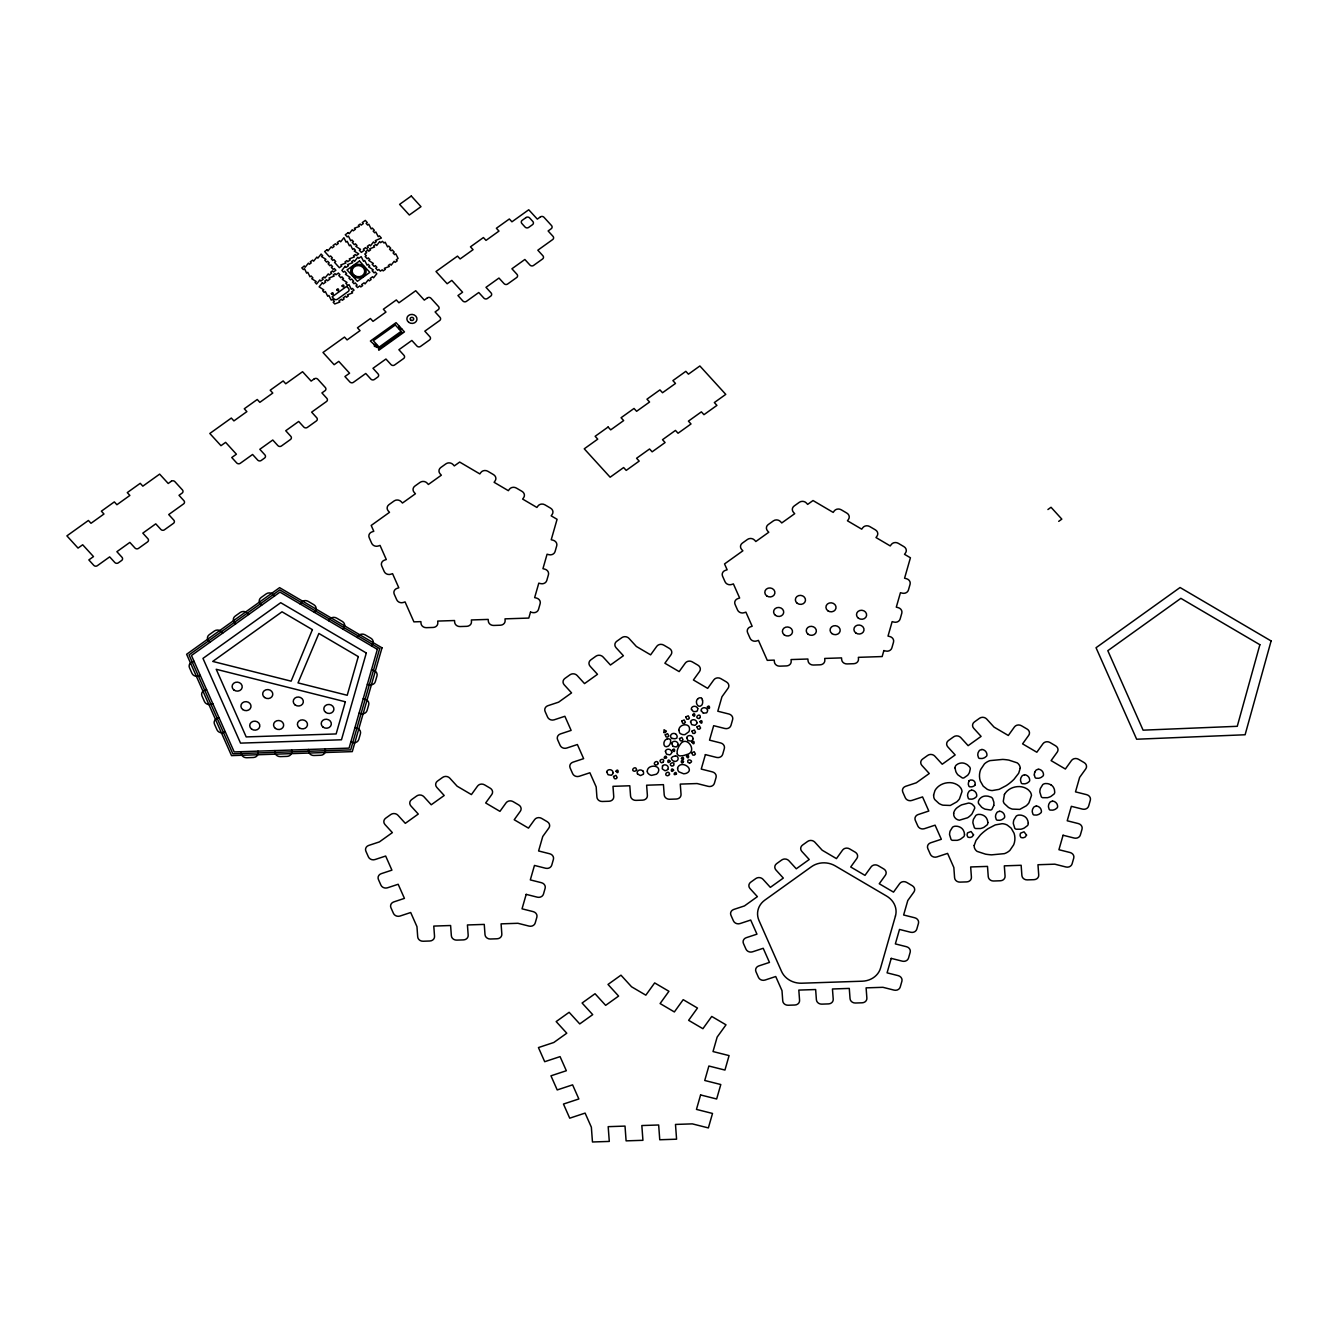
<?xml version="1.0" encoding="UTF-8"?>
<svg xmlns="http://www.w3.org/2000/svg" width="1338" height="1338" viewBox="0 0 1338 1338"><rect width="100%" height="100%" fill="white"/><g stroke="black" fill="none" stroke-linecap="round" stroke-linejoin="round"><path stroke-width="1.5" d="M953.726 813.471L953.693 813.872A6.59 5.854 7.1 0 0 959.329 820.227L967.558 817.769A21.191 18.832 7.1 0 0 969.348 816.481A22.88 20.338 7.1 0 0 972.024 813.872L974.733 808.236A4.934 4.382 7.1 0 0 974.265 806.329L972.141 804.171A7.125 6.322 7.1 0 0 968.545 803.068L961.738 804.824A34.152 30.356 7.1 0 0 959.915 805.794L957.222 807.617A10.938 9.717 7.1 0 0 953.609 813.454M613.239 772.662L612.888 773.565A6.372 5.653 7.1 0 1 611.366 775.254L608.138 774.752A6.489 5.77 7.1 0 1 607.101 772.26M671.86 752.424L671.425 753.294A6.372 5.653 7.1 0 1 669.753 754.883L666.575 754.164A6.489 5.77 7.1 0 1 665.755 751.621M678.215 744.497L677.797 745.383A6.372 5.653 7.1 0 1 676.125 746.955L673.064 746.42M697.031 722.921L696.613 723.791A6.372 5.653 7.1 0 1 694.94 725.363L691.763 724.661A6.489 5.77 7.1 0 1 690.926 722.119M687.916 740.499L691.094 741.202A6.372 5.653 7.1 0 0 692.766 739.613L693.184 738.743M1034.759 772.243L1035.796 770.437A3.245 2.877 7.1 0 1 1038.004 769.467L1038.238 769.484M666.357 731.301L664.066 729.695L663.949 732.154M1004.42 794.438L1003.283 801.295A9.048 8.045 7.1 0 0 1004.253 803.536L1008.434 807.399A15.822 14.066 7.1 0 0 1012.348 809.105L1019.773 809.39L1026.196 805.844A21.809 19.384 7.1 0 0 1028.922 802.85L1031.481 795.441A8.948 7.961 7.1 0 0 1030.227 791.929L1028.537 790.005A13.681 12.159 7.1 0 0 1017.097 786.66A16.742 14.869 7.1 0 0 1004.437 794.454M700.276 717.402C700.811 711.9 693.235 717.703 698.938 718.606A3.646 3.245 7.1 0 0 700.242 717.402M969.13 781.058L968.745 781.81A8.045 7.158 7.1 0 0 968.344 784.486L968.929 786.226A1.856 1.656 7.1 0 0 969.866 786.828L971.756 786.828A7.877 7.008 7.1 0 0 973.964 786.025L975.151 785.138M300.113 603.973L301.117 602.568A5.068 4.499 7.1 0 1 308.091 601.331L313.811 604.692A5.068 4.499 7.1 0 1 315.383 610.948L314.38 612.352M328.646 620.732L329.65 619.327A5.068 4.499 7.1 0 1 336.624 618.106L342.327 621.451A5.068 4.499 7.1 0 1 343.916 627.706L342.913 629.111M357.179 637.507L358.183 636.102A5.068 4.499 7.1 0 1 365.157 634.864L370.86 638.209A5.068 4.499 7.1 0 1 372.449 644.481L371.446 645.886M697.934 698.67C694.171 701.53 698.051 709.408 701.932 704.959A7.877 6.991 7.1 0 0 702.45 700.226M667.863 769.4L667.194 769.902A6.372 5.653 7.1 0 1 664.936 770.705L662.31 768.915A6.489 5.77 7.1 0 1 662.711 766.323M673.616 765.403C675.974 760.452 666.909 763.563 671.743 766.089A3.646 3.245 7.1 0 0 673.499 765.47L673.516 765.487M379.139 347.094L401.099 331.372M1047.922 509.527L1051.032 507.286L1061.82 519.127L1058.709 521.352M663.18 762.142C666.023 757.442 656.54 759.516 661.407 762.76A3.646 3.245 7.1 0 0 663.163 762.142M666.943 739.044C662.377 740.366 662.962 749.146 668.348 746.102A7.877 6.991 7.1 0 0 670.639 741.871L670.572 739.914A2.576 2.291 7.1 0 0 667.026 739.145M194.043 661.357L192.287 661.925A5.068 4.499 7.1 0 0 189.478 667.712L191.97 673.365A5.068 4.499 7.1 0 0 198.542 676.058L200.315 675.473M206.57 689.588L204.798 690.174A5.068 4.499 7.1 0 0 201.988 695.961L204.48 701.614A5.068 4.499 7.1 0 0 211.07 704.29L212.826 703.704M219.081 717.837L217.325 718.406A5.068 4.499 7.1 0 0 214.498 724.209L217.007 729.846A5.068 4.499 7.1 0 0 223.58 732.538L225.336 731.953M981.691 749.732L981.456 749.732A3.245 2.877 7.1 0 0 979.249 750.685L978.195 752.491A10.453 9.282 7.1 0 0 977.794 755.268L978.546 757.776A2.325 2.057 7.1 0 0 979.483 758.429L982.109 758.512A9.918 8.814 7.1 0 0 984.868 757.509L986.524 756.187A3.027 2.693 7.1 0 0 986.959 754.933L986.808 753.695A5.753 5.101 7.1 0 0 981.741 749.364M1024.44 775.037L1024.206 775.037A3.245 2.877 7.1 0 0 1021.998 775.99L1020.944 777.796A10.453 9.282 7.1 0 0 1020.543 780.572L1021.295 783.065A2.325 2.057 7.1 0 0 1022.232 783.734L1024.858 783.817A9.918 8.814 7.1 0 0 1027.617 782.814L1029.273 781.492A3.027 2.693 7.1 0 0 1029.708 780.238L1029.558 779A5.753 5.101 7.1 0 0 1024.49 774.669M1052.354 801.362L1052.12 801.362A3.245 2.877 7.1 0 0 1049.912 802.315L1048.858 804.121A10.453 9.282 7.1 0 0 1048.457 806.898L1049.209 809.39A2.325 2.057 7.1 0 0 1050.146 810.059L1052.772 810.142A9.918 8.814 7.1 0 0 1055.531 809.139L1057.187 807.817A3.027 2.693 7.1 0 0 1057.622 806.563L1057.472 805.325A5.753 5.101 7.1 0 0 1052.404 800.994M1036.164 806.296L1035.93 806.296A3.245 2.877 7.1 0 0 1033.705 807.249L1032.668 809.055A10.453 9.282 7.1 0 0 1032.25 811.832L1033.02 814.34A2.325 2.057 7.1 0 0 1033.956 814.993L1036.582 815.076A9.918 8.814 7.1 0 0 1039.342 814.073L1040.997 812.751A3.027 2.693 7.1 0 0 1041.432 811.497L1041.282 810.259A5.753 5.101 7.1 0 0 1036.197 805.928M999.419 811.497L999.185 811.497A3.245 2.877 7.1 0 0 996.977 812.45L995.94 814.257A10.453 9.282 7.1 0 0 995.522 817.033L996.275 819.525A2.325 2.057 7.1 0 0 997.211 820.194L999.837 820.278A9.918 8.814 7.1 0 0 1002.597 819.274L1004.253 817.953A3.027 2.693 7.1 0 0 1004.704 816.698L1004.537 815.461A5.753 5.101 7.1 0 0 999.469 811.129M689.756 762.978C695.258 761.155 686.16 757.358 687.916 762.409A3.646 3.245 7.1 0 0 689.756 762.961M371.496 669.803L373.335 670.271A5.068 4.499 7.1 0 1 376.998 675.841L375.342 681.627A5.068 4.499 7.1 0 1 369.188 684.738L367.348 684.27M363.217 698.737L365.04 699.205A5.068 4.499 7.1 0 1 368.703 704.775L367.047 710.562A5.068 4.499 7.1 0 1 360.909 713.656L359.069 713.204M354.921 727.671L356.761 728.123A5.068 4.499 7.1 0 1 360.424 733.709L358.768 739.479A5.068 4.499 7.1 0 1 352.63 742.59L350.79 742.122M674.636 761.573L673.65 761.171A6.372 5.653 7.1 0 1 671.827 759.633L671.291 758.077L672.529 756.806A6.489 5.77 7.1 0 1 675.356 756.137M703.387 713.154L706.615 712.853A6.372 5.653 7.1 0 0 707.551 710.846L707.635 710.06M675.456 733.659L676.192 734.378A6.372 5.653 7.1 0 1 677.162 736.435L676.861 738.124L675.222 738.71A6.489 5.77 7.1 0 1 672.295 738.275M701.647 698.386L702.55 700.209M274.574 595.962L273.353 594.624A5.068 4.499 7.1 0 0 266.229 593.855L261.044 597.568A5.068 4.499 7.1 0 0 260.392 603.906L261.612 605.244M248.651 614.527L247.446 613.189A5.068 4.499 7.1 0 0 240.322 612.436L235.137 616.149A5.068 4.499 7.1 0 0 234.484 622.471L235.705 623.809M222.744 633.091L221.523 631.753A5.068 4.499 7.1 0 0 214.398 631.001L209.213 634.714A5.068 4.499 7.1 0 0 208.577 641.036L209.782 642.374M643.126 771.073L643.461 771.993A6.372 5.653 7.1 0 1 643.427 774.2L640.584 775.538A6.489 5.77 7.1 0 1 638.075 774.083M677.262 753.829L677.095 751.521A18.448 16.391 7.1 0 1 680.172 744.53C686.611 734.177 698.536 752.157 686.494 754.615A21.107 18.749 7.1 0 1 682.731 755.702L679.972 755.903A3.211 2.843 7.1 0 1 677.245 753.829M697.834 708.438L697.767 709.391A6.372 5.653 7.1 0 1 696.83 711.398L693.602 711.699A6.489 5.77 7.1 0 1 691.846 709.525M325.285 748.912L325.402 750.601A5.068 4.499 7.1 0 1 320.685 755.268L313.962 755.502A5.068 4.499 7.1 0 1 308.576 751.153L308.459 749.464M291.634 750.016L291.751 751.705A5.068 4.499 7.1 0 1 287.034 756.388L280.311 756.606A5.068 4.499 7.1 0 1 274.926 752.274L274.808 750.568M257.983 751.136L258.1 752.826A5.068 4.499 7.1 0 1 253.384 757.492L246.66 757.726A5.068 4.499 7.1 0 1 241.275 753.378L241.158 751.688M1034.341 775.02L1035.094 777.512A2.325 2.057 7.1 0 0 1036.03 778.181L1038.656 778.264A9.918 8.814 7.1 0 0 1041.416 777.261L1043.071 775.94A3.027 2.693 7.1 0 0 1043.506 774.685L1043.356 773.448A5.753 5.101 7.1 0 0 1038.288 769.099M401.885 329.048A1.907 1.689 7.1 0 1 399.209 328.763A1.907 1.689 7.1 0 1 399.443 326.388M373.804 344.769A1.907 1.689 7.1 0 1 376.463 345.053A1.907 1.689 7.1 0 1 376.229 347.428M666.09 731.351A1.823 1.606 7.1 0 1 663.815 732.588M675.439 755.702A3.245 2.877 7.1 0 1 678.115 758.964A3.245 2.877 7.1 0 1 674.653 761.406M672.027 738.643A3.245 2.877 7.1 0 1 671.04 734.729A3.245 2.877 7.1 0 1 675.372 733.809M690.441 722.035A3.245 2.877 7.1 0 1 694.021 719.744A3.245 2.877 7.1 0 1 696.847 722.905M687.933 740.483A6.489 5.77 7.1 0 1 687.08 737.94M686.595 737.857A3.245 2.877 7.1 0 1 690.174 735.566A3.245 2.877 7.1 0 1 693 738.727M665.254 751.538A3.245 2.877 7.1 0 1 668.833 749.247A3.245 2.877 7.1 0 1 671.676 752.408M672.964 746.236A6.489 5.77 7.1 0 1 672.111 743.711M671.626 743.627A3.245 2.877 7.1 0 1 675.205 741.319A3.245 2.877 7.1 0 1 678.032 744.48M637.657 774.317A3.245 2.877 7.1 0 1 638.561 770.42A3.245 2.877 7.1 0 1 642.976 771.173M662.293 766.072A3.245 2.877 7.1 0 1 666.659 765.303A3.245 2.877 7.1 0 1 667.829 769.183M606.616 772.21A3.245 2.877 7.1 0 1 609.994 769.685A3.245 2.877 7.1 0 1 613.055 772.662M703.403 713.137A6.489 5.77 7.1 0 1 701.647 710.98M701.145 711.063A3.245 2.877 7.1 0 1 703.604 707.785A3.245 2.877 7.1 0 1 707.451 709.926M691.361 709.608A3.245 2.877 7.1 0 1 693.803 706.33A3.245 2.877 7.1 0 1 697.65 708.471M698.035 698.754A2.576 2.291 7.1 0 1 701.731 698.285M971.254 790.357A3.245 2.877 7.1 0 0 969.047 791.327L968.01 793.133A10.453 9.282 7.1 0 0 967.591 795.893L968.344 798.401A2.325 2.057 7.1 0 0 969.281 799.07L971.906 799.154A9.918 8.814 7.1 0 0 974.666 798.15L976.322 796.829A3.027 2.693 7.1 0 0 976.757 795.575L976.606 794.32A5.753 5.101 7.1 0 0 971.539 789.989M1034.341 775.02A10.453 9.282 7.1 0 1 1034.759 772.243M1051.066 784.954A9.132 8.112 7.1 0 0 1047.37 783.616L1045.43 783.55A5.118 4.549 7.1 0 0 1042.77 784.586L1040.362 788.483A17.427 15.487 7.1 0 0 1039.827 792.029L1041.332 796.879A3.746 3.328 7.1 0 0 1042.603 797.682L1047.437 797.699A16.608 14.751 7.1 0 0 1050.848 796.461L1054.06 794.036A4.867 4.315 7.1 0 0 1054.745 792.347L1054.428 789.654A16.541 14.701 7.1 0 0 1054.093 788.701L1053.558 787.547A7.309 6.506 7.1 0 0 1051.066 784.938M968.829 780.773A3.83 3.395 7.1 0 1 974.833 784.971M647.291 771.14L647.324 771.775A3.713 3.312 7.1 0 0 647.776 773.013L649.131 774.351A6.372 5.67 7.1 0 0 651.506 775.388L656.406 774.217A8.697 7.727 7.1 0 0 658.263 772.076C661.574 764.7 647.391 764.048 647.291 771.14M933.59 795.04L933.824 797.364A9.048 8.045 7.1 0 0 934.794 799.606L938.975 803.469A15.822 14.066 7.1 0 0 942.889 805.175L950.315 805.459L956.72 801.914A21.809 19.384 7.1 0 0 959.463 798.903L962.022 791.511A8.948 7.961 7.1 0 0 960.768 787.982L959.078 786.075A13.681 12.159 7.1 0 0 947.639 782.73A16.742 14.869 7.1 0 0 934.978 790.507L933.59 795.04M678.901 730.297L679.57 732.772A3.713 3.312 7.1 0 0 680.54 733.742L682.38 734.495A6.372 5.67 7.1 0 0 684.989 734.595L688.869 731.735A8.697 7.727 7.1 0 0 689.555 729.059C689.672 722.252 678.533 724.243 678.901 730.297M613.54 776.525L614.443 778.649L615.965 778.816A3.646 3.245 7.1 0 0 617.169 777.512L615.932 775.371L613.557 776.425M616.049 771.206C618.976 775.94 618.725 767.159 616.049 771.123M636.57 769.668L636.068 770.588A3.646 3.245 7.1 0 1 634.179 771.273C629.88 770.303 636.068 764.868 636.57 769.751M658.162 763.413L657.56 764.416A3.646 3.245 7.1 0 1 655.771 765.018C651.455 763.747 657.778 758.763 658.162 763.513M666.575 757.559C665.973 753.177 661.541 760.452 666.558 757.743M669.552 774.15L668.933 775.154A3.646 3.245 7.1 0 1 667.16 775.756C662.979 774.669 668.95 769.434 669.552 774.15M670.104 761.272C666.809 765.687 667.311 756.856 670.104 761.272M673.616 770.17C670.305 774.585 670.856 765.737 673.616 770.17M676.51 773.849C675.824 769.417 671.542 776.809 676.476 774.033M954.981 767.895L955.867 771.658A17.427 15.487 7.1 0 0 957.857 774.819L962.34 777.963A3.746 3.328 7.1 0 0 963.862 777.93L967.642 775.304A16.608 14.751 7.1 0 0 969.448 772.461L970.301 768.765A4.867 4.315 7.1 0 0 969.665 767.009L967.591 764.985A16.541 14.701 7.1 0 0 966.688 764.399L965.484 763.764A7.309 6.506 7.1 0 0 961.771 762.978A9.132 8.112 7.1 0 0 958.008 763.914L956.453 764.918A5.118 4.549 7.1 0 0 955.081 767.192L954.981 767.895M964.514 834.31L964.481 834.996A4.867 4.315 7.1 0 1 963.795 836.685L960.584 839.11A16.608 14.751 7.1 0 1 957.172 840.331L952.322 840.331A3.746 3.328 7.1 0 1 951.067 839.528L949.562 834.661A17.427 15.487 7.1 0 1 950.097 831.132L952.505 827.235A5.118 4.549 7.1 0 1 955.165 826.198L957.105 826.265A9.132 8.112 7.1 0 1 960.784 827.603A7.309 6.506 7.1 0 1 963.276 830.196L963.828 831.35A16.541 14.701 7.1 0 1 964.163 832.286L964.514 834.31M973.546 834.812L972.291 836.635A6.723 5.971 7.1 0 1 969.899 837.504L968.01 837.254L967.14 835.598A6.857 6.088 7.1 0 1 967.558 832.872L971.037 831.517L973.546 834.812M987.862 822.502L987.812 823.188A4.867 4.315 7.1 0 1 987.143 824.894L983.932 827.319A16.608 14.751 7.1 0 1 980.52 828.54L975.67 828.54A3.746 3.328 7.1 0 1 974.399 827.72L972.893 822.87A17.427 15.487 7.1 0 1 973.445 819.324L975.837 815.444A5.118 4.549 7.1 0 1 978.513 814.407L980.453 814.457A9.132 8.112 7.1 0 1 984.132 815.812A7.309 6.506 7.1 0 1 986.624 818.404L987.176 819.558A16.541 14.701 7.1 0 1 987.511 820.495L987.862 822.502M1026.547 835.113L1025.293 836.936A6.723 5.971 7.1 0 1 1022.901 837.805L1021.011 837.555L1020.141 835.899A6.857 6.088 7.1 0 1 1020.56 833.156L1024.022 831.801L1026.547 835.113M1028.286 823.188L1028.236 823.874A4.867 4.315 7.1 0 1 1027.551 825.563L1024.339 827.988A16.608 14.751 7.1 0 1 1020.927 829.226L1016.094 829.209A3.746 3.328 7.1 0 1 1014.823 828.406L1013.318 823.556A17.427 15.487 7.1 0 1 1013.853 820.01L1016.261 816.113A5.118 4.549 7.1 0 1 1018.92 815.076L1020.861 815.143A9.132 8.112 7.1 0 1 1024.557 816.481A7.309 6.506 7.1 0 1 1027.049 819.073L1027.584 820.227A16.541 14.701 7.1 0 1 1027.918 821.164L1028.286 823.188M665.254 734.763L666.056 736.904L667.495 737.104A3.646 3.245 7.1 0 0 668.799 735.883L667.578 733.609L665.254 734.763M672.546 750.1C675.322 754.883 675.406 746.119 672.562 750.033M679.47 738.576L680.273 740.717L681.711 740.918A3.646 3.245 7.1 0 0 683.016 739.697L681.795 737.422L679.47 738.576M681.845 721.098L682.648 723.256L684.086 723.457A3.646 3.245 7.1 0 0 685.391 722.236L684.153 719.944L681.845 720.998M681.443 758.412C684.153 763.229 684.32 754.448 681.443 758.412M685.876 716.951L686.678 719.108L688.117 719.309A3.646 3.245 7.1 0 0 689.421 718.088L688.267 715.83L685.876 716.85M686.511 756.422C689.221 761.222 689.388 752.441 686.511 756.338M691.997 731.15L692.8 733.291L694.238 733.492A3.646 3.245 7.1 0 0 695.543 732.271L694.389 730.013L691.997 731.05M692.064 742.339C694.94 747.106 694.756 738.275 692.064 742.339M692.699 714.76C695.359 719.576 695.676 710.796 692.716 714.693M691.863 752.876L692.666 755.017L694.104 755.217A3.646 3.245 7.1 0 0 695.409 753.996L694.188 751.705L691.88 752.759M697.014 726.885L697.817 729.026L699.256 729.227A3.646 3.245 7.1 0 0 700.56 728.006L699.339 725.714L697.014 726.885M699.941 721.717C702.651 726.534 702.784 717.72 699.958 721.634M683.517 761.64C681.193 765.938 679.888 757.994 683.517 761.64M974.181 845.465L974.181 846.402A7.443 6.606 7.1 0 0 975.101 849.212A8.53 7.576 7.1 0 0 975.837 850.215A7.526 6.69 7.1 0 0 977.175 851.42L985.554 854.162A53.436 47.482 7.1 0 0 991.609 854.848L1004.386 853.644A15.722 13.965 7.1 0 0 1009.906 850.366L1013.702 844.763A21.057 18.715 7.1 0 0 1014.07 833.256L1011.143 828.122L1007.196 825.044A11.44 10.152 7.1 0 0 1002.162 823.69L995.271 824.91L988.13 828.623A51.429 45.693 7.1 0 0 980.403 834.912L976.038 840.381L974.181 845.465M1020.192 768.33L1018.686 773.247L1013.953 779.352A51.429 45.693 7.1 0 1 1006.226 785.623L999.068 789.37L992.177 790.574A11.44 10.152 7.1 0 1 987.143 789.236L983.196 786.142L980.286 781.007A21.057 18.715 7.1 0 1 980.687 769.517L984.434 763.898A15.722 13.965 7.1 0 1 989.969 760.62L1002.747 759.415A53.436 47.482 7.1 0 1 1008.802 760.101L1017.181 762.844A7.526 6.69 7.1 0 1 1018.502 764.048A8.53 7.576 7.1 0 1 1019.255 765.068A7.443 6.606 7.1 0 1 1020.175 767.861L1020.192 768.33M677.613 768.246L677.764 769.701A6.372 5.67 7.1 0 0 678.884 771.842L683.567 773.749A8.697 7.727 7.1 0 0 686.578 773.213C694.89 769.317 682.28 760.402 678.182 766.741A3.713 3.312 7.1 0 0 677.664 767.912L677.613 768.246M375.894 346.124L370.392 341.039L396.048 322.659L404.461 331.891L378.805 350.272C378.386 343.097 371.262 347.211 375.878 346.291M707.334 707.083C710.445 711.816 710.077 703.27 707.35 706.966M331.356 293.658C334.216 297.12 333.53 290.179 331.356 293.658M336.708 289.828C339.434 293.256 339.049 286.483 336.724 289.677M342.06 285.998C345.053 289.359 344.1 282.519 342.06 285.914M993.783 805.426L991.926 809.373A3.746 3.328 7.1 0 1 990.605 810.042L985.052 809.156A17.427 15.487 7.1 0 1 981.64 807.182L978.58 803.519A5.118 4.549 7.1 0 1 978.53 800.91L979.332 799.355A9.132 8.112 7.1 0 1 982.125 796.946A7.309 6.506 7.1 0 1 985.738 796.026L987.126 796.093A16.541 14.701 7.1 0 1 988.213 796.227L991.09 797.147A4.867 4.315 7.1 0 1 992.579 798.452L993.833 802.114A16.608 14.751 7.1 0 1 993.783 805.426M1259.878 644.715L1237.265 726.3L1143.087 730.163L1107.814 650.686L1180.869 598.354L1259.878 644.715M1271.1 640.952L1245.109 734.763L1136.648 739.228L1096.039 647.726L1180.066 587.516L1271.1 640.952M345.355 701.781L336.139 733.943L246.192 736.92L216.221 669.284L345.355 701.781M358.283 656.607L347.211 695.275L298.023 682.898L318.879 633.459L358.283 656.607M366.311 652.994L341.474 739.78L240.522 743.125L202.975 658.396L280.712 602.702L366.311 652.994M377.349 649.348L349.067 748.126L234.183 751.923L191.468 655.503L279.943 592.115L377.349 649.348M379.674 648.579L350.673 749.882L232.862 753.779L189.043 654.884L279.776 589.891L379.674 648.579M381.999 647.826L352.279 751.621L231.524 755.619L186.618 654.282L279.609 587.65L381.999 647.826M530.517 612.085L528.794 618.072L505.011 618.858L505.128 620.548A5.068 4.499 7.1 0 1 500.412 625.214L493.689 625.448A5.068 4.499 7.1 0 1 488.303 621.1L488.186 619.41L471.361 619.962L471.478 621.652A5.068 4.499 7.1 0 1 466.761 626.335L460.038 626.552A5.068 4.499 7.1 0 1 454.652 622.22L454.535 620.531L437.71 621.083L437.827 622.772A5.068 4.499 7.1 0 1 433.127 627.455L426.387 627.673A5.068 4.499 7.1 0 1 421.002 623.324L420.885 621.635L413.91 621.869L405.063 601.899L403.307 602.485A5.068 4.499 7.1 0 1 396.734 599.792L394.225 594.156A5.068 4.499 7.1 0 1 397.052 588.369L398.808 587.783L392.552 573.668L390.796 574.236A5.068 4.499 7.1 0 1 384.223 571.56L381.715 565.907A5.068 4.499 7.1 0 1 384.541 560.12L386.297 559.535L380.042 545.419L378.269 546.004A5.068 4.499 7.1 0 1 371.696 543.312L369.204 537.675A5.068 4.499 7.1 0 1 372.014 531.888L373.787 531.303L371.195 525.449L389.509 512.32L388.304 510.999A5.068 4.499 7.1 0 1 388.957 504.66L394.125 500.947A5.068 4.499 7.1 0 1 401.249 501.717L402.47 503.038L415.432 493.755L414.211 492.434A5.068 4.499 7.1 0 1 414.864 486.095L420.048 482.382A5.068 4.499 7.1 0 1 427.173 483.135L428.377 484.473L441.339 475.191L440.135 473.853A5.068 4.499 7.1 0 1 440.771 467.531L445.955 463.818A5.068 4.499 7.1 0 1 453.08 464.57L454.301 465.908L459.67 462.062L479.84 473.92L480.844 472.515A5.068 4.499 7.1 0 1 487.835 471.277L493.538 474.639A5.068 4.499 7.1 0 1 495.11 480.894L494.107 482.299L508.373 490.678L509.377 489.273A5.068 4.499 7.1 0 1 516.351 488.052L522.071 491.397A5.068 4.499 7.1 0 1 523.643 497.669L522.64 499.074L536.906 507.453L537.909 506.048A5.068 4.499 7.1 0 1 544.884 504.811L550.604 508.172A5.068 4.499 7.1 0 1 552.176 514.428L551.172 515.832L557.076 519.311L551.223 539.749L553.062 540.218A5.068 4.499 7.1 0 1 556.725 545.787L555.069 551.574A5.068 4.499 7.1 0 1 548.914 554.685L547.075 554.216L542.944 568.683L544.783 569.152A5.068 4.499 7.1 0 1 548.446 574.721L546.774 580.508A5.068 4.499 7.1 0 1 540.636 583.619L538.796 583.151L534.648 597.618L536.488 598.069A5.068 4.499 7.1 0 1 540.151 603.655L538.495 609.442A5.068 4.499 7.1 0 1 532.357 612.536L530.517 612.085M526.185 894.369L522.037 908.82L533.193 911.63A5.068 4.499 7.1 0 1 536.856 917.216L535.2 923.003A5.068 4.499 7.1 0 1 529.062 926.097L517.906 923.287L501.081 923.856L501.834 934.108A5.068 4.499 7.1 0 1 497.117 938.774L490.394 939.008A5.068 4.499 7.1 0 1 485.008 934.66L484.256 924.407L467.43 924.959L468.183 935.212A5.068 4.499 7.1 0 1 463.466 939.895L456.743 940.112A5.068 4.499 7.1 0 1 451.358 935.78L450.605 925.511L433.78 926.08L434.532 936.332A5.068 4.499 7.1 0 1 429.816 940.999L423.092 941.233A5.068 4.499 7.1 0 1 417.707 936.884L416.954 926.632L410.699 912.516L400.012 916.045A5.068 4.499 7.1 0 1 393.439 913.352L390.93 907.716A5.068 4.499 7.1 0 1 393.74 901.929L404.427 898.383L398.172 884.267L387.485 887.796A5.068 4.499 7.1 0 1 380.912 885.12L378.42 879.467A5.068 4.499 7.1 0 1 381.23 873.681L391.917 870.152L385.662 856.036L374.974 859.565A5.068 4.499 7.1 0 1 368.402 856.872L365.893 851.236A5.068 4.499 7.1 0 1 368.719 845.432L379.407 841.903L392.369 832.621L384.993 824.559A5.068 4.499 7.1 0 1 385.645 818.22L390.83 814.508A5.068 4.499 7.1 0 1 397.955 815.26L405.314 823.338L418.276 814.056L410.917 805.978A5.068 4.499 7.1 0 1 411.569 799.656L416.754 795.943A5.068 4.499 7.1 0 1 423.878 796.695L431.237 804.774L444.199 795.491L436.824 787.413A5.068 4.499 7.1 0 1 437.476 781.091L442.661 777.378A5.068 4.499 7.1 0 1 449.785 778.131L457.144 786.209L471.411 794.588L477.549 786.075A5.068 4.499 7.1 0 1 484.523 784.837L490.226 788.199A5.068 4.499 7.1 0 1 491.815 794.454L485.677 802.967L499.944 811.363L506.082 802.833A5.068 4.499 7.1 0 1 513.056 801.613L518.759 804.958A5.068 4.499 7.1 0 1 520.348 811.213L514.21 819.742L528.477 828.122L534.615 819.609A5.068 4.499 7.1 0 1 541.589 818.371L547.292 821.733A5.068 4.499 7.1 0 1 548.881 827.988L542.743 836.501L538.595 850.968L549.751 853.778A5.068 4.499 7.1 0 1 553.414 859.347L551.758 865.134A5.068 4.499 7.1 0 1 545.62 868.245L534.464 865.435L530.316 879.902L541.472 882.712A5.068 4.499 7.1 0 1 545.135 888.281L543.479 894.068A5.068 4.499 7.1 0 1 537.341 897.179L526.185 894.369M705.394 754.615L701.246 769.082L712.401 771.892A5.068 4.499 7.1 0 1 716.064 777.462L714.408 783.248A5.068 4.499 7.1 0 1 708.254 786.359L697.098 783.55L680.273 784.101L681.042 794.354A5.068 4.499 7.1 0 1 676.326 799.037L669.602 799.254A5.068 4.499 7.1 0 1 664.217 794.906L663.447 784.653L646.622 785.205L647.391 795.474A5.068 4.499 7.1 0 1 642.675 800.141L635.951 800.375A5.068 4.499 7.1 0 1 630.566 796.026L629.797 785.774L612.988 786.326L613.741 796.578A5.068 4.499 7.1 0 1 609.024 801.261L602.301 801.479A5.068 4.499 7.1 0 1 596.915 797.147L596.163 786.878L589.891 772.762L579.203 776.291A5.068 4.499 7.1 0 1 572.631 773.615L570.139 767.962A5.068 4.499 7.1 0 1 572.948 762.175L583.636 758.646L577.38 744.53L566.693 748.059A5.068 4.499 7.1 0 1 560.12 745.366L557.611 739.713A5.068 4.499 7.1 0 1 560.438 733.926L571.125 730.397L564.87 716.282L554.183 719.811A5.068 4.499 7.1 0 1 547.61 717.135L545.101 711.481A5.068 4.499 7.1 0 1 547.928 705.695L558.615 702.166L571.56 692.883L564.201 684.805A5.068 4.499 7.1 0 1 564.853 678.466L570.038 674.753A5.068 4.499 7.1 0 1 577.163 675.523L584.522 683.601L597.484 674.319L590.125 666.24A5.068 4.499 7.1 0 1 590.777 659.902L595.945 656.189A5.068 4.499 7.1 0 1 603.07 656.958L610.446 665.019L623.391 655.737L616.032 647.676A5.068 4.499 7.1 0 1 616.684 641.337L621.869 637.624A5.068 4.499 7.1 0 1 628.994 638.393L636.353 646.455L650.619 654.851L656.757 646.321A5.068 4.499 7.1 0 1 663.732 645.1L669.435 648.445A5.068 4.499 7.1 0 1 671.024 654.7L664.886 663.23L679.152 671.609L685.29 663.096A5.068 4.499 7.1 0 1 692.264 661.858L697.968 665.203A5.068 4.499 7.1 0 1 699.557 671.475L693.419 679.988L707.685 688.368L713.823 679.855A5.068 4.499 7.1 0 1 720.797 678.617L726.501 681.979A5.068 4.499 7.1 0 1 728.089 688.234L721.951 696.764L717.804 711.231L728.959 714.024A5.068 4.499 7.1 0 1 732.622 719.61L730.966 725.397A5.068 4.499 7.1 0 1 724.828 728.491L713.672 725.681L709.525 740.148L720.68 742.958A5.068 4.499 7.1 0 1 724.343 748.527L722.687 754.314A5.068 4.499 7.1 0 1 716.549 757.425L705.394 754.615M700.594 1094.952L696.462 1109.403L712.518 1113.45L708.371 1127.917L692.315 1123.87L675.489 1124.438L676.576 1139.19L659.751 1139.759L658.664 1124.99L641.839 1125.542L642.926 1140.311L626.1 1140.862L625.013 1126.094L608.188 1126.663L609.292 1141.431L592.466 1141.983L591.363 1127.215L585.107 1113.099L569.72 1118.183L563.465 1104.051L578.852 1098.966L572.597 1084.85L557.21 1089.935L550.955 1075.819L566.342 1070.735L560.07 1056.619L544.7 1061.703L538.445 1047.57L553.815 1042.486L566.777 1033.204L556.173 1021.58L569.135 1012.297L579.739 1023.921L592.701 1014.639L582.097 1003.015L595.042 993.733L605.646 1005.356L618.608 996.074L608.004 984.45L620.966 975.168L631.569 986.792L645.836 995.171L654.667 982.912L668.933 991.291L660.102 1003.55L674.369 1011.946L683.2 999.67L697.466 1008.049L688.635 1020.325L702.902 1028.705L711.732 1016.445L725.999 1024.824L717.151 1037.084L713.02 1051.551L729.076 1055.598L724.945 1070.065L708.872 1066.018L704.741 1080.485L720.797 1084.533L716.65 1098.983L700.594 1094.952M883.866 650.569L882.16 656.557L858.36 657.343L858.494 659.032A5.068 4.499 7.1 0 1 853.778 663.698L847.038 663.932A5.068 4.499 7.1 0 1 841.669 659.584L841.535 657.895L824.71 658.447L824.844 660.136A5.068 4.499 7.1 0 1 820.127 664.819L813.387 665.036A5.068 4.499 7.1 0 1 808.018 660.704L807.884 659.015L791.059 659.567L791.193 661.256A5.068 4.499 7.1 0 1 786.476 665.923L779.753 666.157A5.068 4.499 7.1 0 1 774.368 661.808L774.234 660.119L767.276 660.353L758.429 640.384L756.656 640.969A5.068 4.499 7.1 0 1 750.083 638.276L747.591 632.64A5.068 4.499 7.1 0 1 750.401 626.853L752.157 626.268L745.902 612.135L744.145 612.72A5.068 4.499 7.1 0 1 737.572 610.044L735.064 604.391A5.068 4.499 7.1 0 1 737.89 598.604L739.646 598.019L733.391 583.903L731.635 584.489A5.068 4.499 7.1 0 1 725.062 581.796L722.553 576.143A5.068 4.499 7.1 0 1 725.38 570.356L727.136 569.787L724.544 563.934L742.874 550.804L741.653 549.466A5.068 4.499 7.1 0 1 742.306 543.144L747.49 539.431A5.068 4.499 7.1 0 1 754.615 540.184L755.819 541.522L768.781 532.24L767.56 530.902A5.068 4.499 7.1 0 1 768.213 524.58L773.397 520.867A5.068 4.499 7.1 0 1 780.522 521.619L781.743 522.957L794.705 513.675L793.484 512.337A5.068 4.499 7.1 0 1 794.136 506.015L799.321 502.302A5.068 4.499 7.1 0 1 806.446 503.055L807.65 504.393L813.019 500.546L833.189 512.404L834.21 510.999A5.068 4.499 7.1 0 1 841.184 509.761L846.887 513.123A5.068 4.499 7.1 0 1 848.476 519.378L847.456 520.783L861.722 529.162L862.742 527.757A5.068 4.499 7.1 0 1 869.717 526.536L875.42 529.881A5.068 4.499 7.1 0 1 877.009 536.137L875.989 537.542L890.255 545.937L891.275 544.533A5.068 4.499 7.1 0 1 898.25 543.295L903.953 546.657A5.068 4.499 7.1 0 1 905.525 552.912L904.521 554.317L910.425 557.779L904.572 578.233L906.411 578.702A5.068 4.499 7.1 0 1 910.074 584.271L908.418 590.058A5.068 4.499 7.1 0 1 902.28 593.169L900.441 592.701L896.293 607.168L898.133 607.636A5.068 4.499 7.1 0 1 901.795 613.205L900.14 618.992A5.068 4.499 7.1 0 1 893.985 622.103L892.145 621.635L888.014 636.102L889.854 636.554A5.068 4.499 7.1 0 1 893.516 642.14L891.861 647.927A5.068 4.499 7.1 0 1 885.706 651.021L883.866 650.569M895.457 916.012L880.538 968.11A20.271 18.013 7.1 0 1 862.257 981.206L801.663 983.213A20.271 18.013 7.1 0 1 781.526 971.388L758.997 920.527A20.271 18.013 7.1 0 1 764.834 900.123L811.514 866.673A20.271 18.013 7.1 0 1 835.246 865.887L886.626 896.092A20.271 18.013 7.1 0 1 895.457 916.012M891.225 958.376L887.077 972.843L898.233 975.653A5.068 4.499 7.1 0 1 901.896 981.222L900.24 987.009A5.068 4.499 7.1 0 1 894.085 990.12L882.929 987.31L866.104 987.862L866.873 998.115A5.068 4.499 7.1 0 1 862.157 1002.798L855.434 1003.015A5.068 4.499 7.1 0 1 850.048 998.666L849.279 988.414L832.453 988.983L833.223 999.235A5.068 4.499 7.1 0 1 828.506 1003.901L821.783 1004.136A5.068 4.499 7.1 0 1 816.397 999.787L815.645 989.535L798.819 990.087L799.572 1000.339A5.068 4.499 7.1 0 1 794.856 1005.022L788.132 1005.239A5.068 4.499 7.1 0 1 782.747 1000.908L781.994 990.638L775.722 976.523L765.035 980.052A5.068 4.499 7.1 0 1 758.462 977.376L755.97 971.723A5.068 4.499 7.1 0 1 758.78 965.936L769.467 962.407L763.212 948.291L752.525 951.82A5.068 4.499 7.1 0 1 745.952 949.127L743.443 943.474A5.068 4.499 7.1 0 1 746.269 937.687L756.957 934.158L750.702 920.042L740.014 923.571A5.068 4.499 7.1 0 1 733.441 920.895L730.933 915.242A5.068 4.499 7.1 0 1 733.759 909.455L744.446 905.926L757.392 896.644L750.033 888.566A5.068 4.499 7.1 0 1 750.685 882.227L755.87 878.514A5.068 4.499 7.1 0 1 762.995 879.283L770.354 887.362L783.315 878.079L775.956 870.001A5.068 4.499 7.1 0 1 776.609 863.662L781.777 859.949A5.068 4.499 7.1 0 1 788.902 860.719L796.277 868.797L809.222 859.498L801.863 851.436A5.068 4.499 7.1 0 1 802.516 845.098L807.7 841.385A5.068 4.499 7.1 0 1 814.825 842.154L822.184 850.215L836.451 858.611L842.589 850.082A5.068 4.499 7.1 0 1 849.563 848.861L855.266 852.206A5.068 4.499 7.1 0 1 856.855 858.461L850.717 866.991L864.984 875.37L871.122 866.857A5.068 4.499 7.1 0 1 878.096 865.619L883.799 868.964A5.068 4.499 7.1 0 1 885.388 875.236L879.25 883.749L893.516 892.128L899.654 883.615A5.068 4.499 7.1 0 1 906.629 882.378L912.332 885.739A5.068 4.499 7.1 0 1 913.921 891.994L907.783 900.524L903.635 914.991L914.791 917.784A5.068 4.499 7.1 0 1 918.453 923.371L916.798 929.157A5.068 4.499 7.1 0 1 910.66 932.251L899.504 929.442L895.356 943.909L906.512 946.719A5.068 4.499 7.1 0 1 910.175 952.288L908.519 958.075A5.068 4.499 7.1 0 1 902.381 961.186L891.225 958.376M1063.074 835.246L1058.927 849.714L1070.082 852.523A5.068 4.499 7.1 0 1 1073.745 858.093L1072.089 863.88A5.068 4.499 7.1 0 1 1065.951 866.991L1054.796 864.181L1037.97 864.733L1038.723 874.985A5.068 4.499 7.1 0 1 1034.006 879.668L1027.283 879.886A5.068 4.499 7.1 0 1 1021.898 875.554L1021.145 865.285L1004.32 865.853L1005.072 876.106A5.068 4.499 7.1 0 1 1000.356 880.772L993.632 881.006A5.068 4.499 7.1 0 1 988.247 876.658L987.494 866.405L970.669 866.957L971.421 877.21A5.068 4.499 7.1 0 1 966.722 881.893L959.982 882.11A5.068 4.499 7.1 0 1 954.596 877.778L953.843 867.509L947.588 853.393L936.901 856.922A5.068 4.499 7.1 0 1 930.328 854.246L927.819 848.593A5.068 4.499 7.1 0 1 930.646 842.806L941.333 839.277L935.078 825.161L924.391 828.69A5.068 4.499 7.1 0 1 917.818 825.998L915.309 820.361A5.068 4.499 7.1 0 1 918.119 814.574L928.806 811.029L922.551 796.913L911.864 800.442A5.068 4.499 7.1 0 1 905.291 797.766L902.799 792.113A5.068 4.499 7.1 0 1 905.609 786.326L916.296 782.797L929.258 773.515L921.899 765.436A5.068 4.499 7.1 0 1 922.551 759.098L927.719 755.385A5.068 4.499 7.1 0 1 934.844 756.154L942.22 764.232L955.165 754.95L947.806 746.872A5.068 4.499 7.1 0 1 948.458 740.533L953.643 736.82A5.068 4.499 7.1 0 1 960.768 737.589L968.127 745.667L981.089 736.385L973.73 728.307A5.068 4.499 7.1 0 1 974.365 721.968L979.55 718.255A5.068 4.499 7.1 0 1 986.675 719.024L994.05 727.103L1008.317 735.482L1014.438 726.952A5.068 4.499 7.1 0 1 1021.429 725.731L1027.132 729.076A5.068 4.499 7.1 0 1 1028.705 735.348L1022.583 743.861L1036.833 752.24L1042.971 743.727A5.068 4.499 7.1 0 1 1049.945 742.49L1055.665 745.851A5.068 4.499 7.1 0 1 1057.237 752.107L1051.099 760.62L1065.366 769.016L1071.504 760.486A5.068 4.499 7.1 0 1 1078.478 759.265L1084.181 762.61A5.068 4.499 7.1 0 1 1085.77 768.865L1079.632 777.395L1075.501 791.862L1086.657 794.672A5.068 4.499 7.1 0 1 1090.319 800.241L1088.664 806.028A5.068 4.499 7.1 0 1 1082.509 809.122L1071.353 806.329L1067.222 820.779L1078.378 823.589A5.068 4.499 7.1 0 1 1082.024 829.175L1080.368 834.945A5.068 4.499 7.1 0 1 1074.23 838.056L1063.074 835.246M312.39 629.646L291.115 681.159L212.742 661.424L282.017 611.801L312.39 629.646M171.314 481.262L168.22 483.486L159.64 474.12L142.832 486.162L140.239 483.319L127.277 492.601L129.87 495.445L116.908 504.727L114.332 501.901L101.37 511.183L103.963 514.009L91.001 523.292L88.408 520.465L66.9 535.869L78.039 548.095L82.688 544.767L93.493 556.591L88.843 559.92L93.76 565.322A2.525 2.258 7.1 0 0 97.323 565.706L109.666 556.876L114.767 562.462A2.525 2.258 7.1 0 0 118.329 562.846L121.674 560.455A2.525 2.258 7.1 0 0 121.992 557.277L116.891 551.691L129.853 542.408L134.954 547.995A2.525 2.258 7.1 0 0 138.516 548.379L147.581 541.89A2.525 2.258 7.1 0 0 147.899 538.712L142.815 533.126L155.76 523.844L160.861 529.43A2.525 2.258 7.1 0 0 164.423 529.815L173.505 523.309A2.525 2.258 7.1 0 0 173.823 520.148L168.722 514.561L183.607 503.891A2.525 2.258 7.1 0 0 183.942 500.73L179.008 495.328L182.119 493.086A2.525 2.258 7.1 0 0 182.436 489.925L174.877 481.647A2.525 2.258 7.1 0 0 171.314 481.262M314.246 378.871L311.135 381.096L302.572 371.713L285.747 383.772L283.154 380.929L270.209 390.211L272.785 393.054L259.84 402.337L257.247 399.493L244.285 408.776L246.878 411.619L233.916 420.901L231.323 418.058L209.815 433.479L220.971 445.688L225.62 442.36L236.408 454.201L231.758 457.529L236.692 462.931A2.525 2.258 7.1 0 0 240.255 463.316L252.581 454.485L257.682 460.071A2.525 2.258 7.1 0 0 261.245 460.456L264.589 458.048A2.525 2.258 7.1 0 0 264.907 454.887L259.806 449.3L272.768 440.018L277.869 445.604A2.525 2.258 7.1 0 0 281.432 445.989L290.497 439.483A2.525 2.258 7.1 0 0 290.831 436.322L285.73 430.736L298.692 421.453L303.793 427.039A2.525 2.258 7.1 0 0 307.339 427.424L316.42 420.918A2.525 2.258 7.1 0 0 316.738 417.757L311.637 412.154L326.522 401.5A2.525 2.258 7.1 0 0 326.857 398.339L321.923 392.92L325.034 390.696A2.525 2.258 7.1 0 0 325.351 387.535L317.808 379.239A2.525 2.258 7.1 0 0 314.246 378.871M427.407 297.872L424.297 300.113L415.733 290.731L398.925 302.789L396.332 299.946L383.37 309.229L385.963 312.072L373.001 321.354L370.409 318.511L357.463 327.793L360.039 330.637L347.094 339.919L344.502 337.076L322.993 352.479L334.132 364.705L338.782 361.377L349.569 373.202L344.92 376.547L349.854 381.949A2.525 2.258 7.1 0 0 353.416 382.334L365.759 373.486L370.843 379.072A2.525 2.258 7.1 0 0 374.406 379.457L377.751 377.065A2.525 2.258 7.1 0 0 378.085 373.904L372.984 368.301L385.946 359.019L391.047 364.622A2.525 2.258 7.1 0 0 394.593 364.99L403.675 358.5A2.525 2.258 7.1 0 0 403.992 355.339L398.891 349.736L411.853 340.454L416.954 346.057A2.525 2.258 7.1 0 0 420.517 346.425L429.582 339.936A2.525 2.258 7.1 0 0 429.916 336.758L424.815 331.172L439.7 320.518A2.525 2.258 7.1 0 0 440.018 317.34L435.101 311.938L438.212 309.714A2.525 2.258 7.1 0 0 438.529 306.536L430.97 298.257A2.525 2.258 7.1 0 0 427.407 297.872M540.418 216.907L537.324 219.131L528.744 209.765L511.936 221.807L509.343 218.98L496.381 228.263L498.974 231.089L486.012 240.388L483.419 237.545L470.474 246.828L473.067 249.671L460.105 258.953L457.512 256.11L436.004 271.514L447.143 283.74L451.792 280.411L462.58 292.236L457.947 295.564L462.864 300.983A2.525 2.258 7.1 0 0 466.427 301.351L478.77 292.52L483.871 298.106A2.525 2.258 7.1 0 0 487.433 298.491L490.762 296.099A2.525 2.258 7.1 0 0 491.096 292.938L485.995 287.336L498.957 278.053L504.058 283.639A2.525 2.258 7.1 0 0 507.62 284.024L516.685 277.535A2.525 2.258 7.1 0 0 517.003 274.357L511.919 268.771L524.864 259.488L529.965 265.075A2.525 2.258 7.1 0 0 533.528 265.459L542.592 258.97A2.525 2.258 7.1 0 0 542.927 255.792L537.826 250.206L552.711 239.535A2.525 2.258 7.1 0 0 553.046 236.374L548.112 230.972L551.223 228.731A2.525 2.258 7.1 0 0 551.54 225.57L543.981 217.291A2.525 2.258 7.1 0 0 540.418 216.907M348.281 232.611L345.271 234.769L347.228 236.91L348.398 236.073L350.757 240.79L351.927 239.954L353.449 241.626L352.295 242.462L354.286 244.653L355.456 243.817L356.978 245.49L355.824 246.326L360.507 249.37L359.353 250.206L361.344 252.38L364.354 250.239L363.384 249.169L365.508 247.63L366.478 248.701L368.318 247.379L367.348 246.326L369.489 244.787L370.459 245.858L373.469 241.944L374.439 242.998L376.279 241.693L375.309 240.623L381.38 238.03L379.39 235.839L378.219 236.675L375.861 231.976L374.69 232.795L373.168 231.123L374.339 230.287L372.332 228.096L371.178 228.932L368.803 224.232L367.649 225.068L366.11 223.396L367.281 222.56L365.324 220.402L362.314 222.56L363.284 223.63L361.176 225.135L360.206 224.065L358.367 225.386L359.337 226.44L354.386 228.229L355.356 229.3L353.232 230.822L352.262 229.768L349.251 233.682L348.281 232.611M304.178 266.195L301.819 267.868L303.358 269.557L304.529 268.721L306.636 273.153L307.807 272.316L309.948 276.782L311.118 275.946L312.891 277.903L311.737 278.739L316.203 281.532L315.049 282.368L316.571 284.041L319.799 279.977L320.769 281.047L323.16 279.324L322.19 278.254L324.03 276.949L325 278.003L328.262 273.905L329.232 274.976L331.64 273.253L330.67 272.183L332.51 270.878L333.48 271.932L335.871 270.226L334.333 268.537L333.179 269.373L331.389 267.433L332.56 266.597L331.021 264.907L329.867 265.744L328.078 263.787L329.248 262.95L327.726 261.278L326.556 262.114L324.766 260.157L325.937 259.321L321.488 256.562L322.659 255.725L321.12 254.053L317.859 258.15L316.889 257.08L313.627 261.178L312.657 260.124L310.249 261.83L311.219 262.9L309.379 264.222L308.409 263.151L305.148 267.249L304.178 266.195M326.99 249.838L324.632 251.527L329.449 256.812L330.62 255.976L332.409 257.916L331.239 258.752L332.761 260.442L333.931 259.605L335.721 261.562L334.55 262.382L339.384 267.7L341.742 266.011L340.772 264.957L345.973 262.984L345.003 261.913L346.843 260.592L347.813 261.663L350.222 259.94L349.251 258.886L354.453 256.913L353.483 255.842L355.323 254.521L356.293 255.591L358.684 253.869L354.219 251.076L355.373 250.239L353.851 248.567L352.68 249.403L350.539 244.938L349.369 245.774L347.228 241.308L346.057 242.145L343.933 237.696L340.672 241.793L339.701 240.74L337.31 242.446L338.28 243.516L336.44 244.837L335.47 243.767L333.062 245.49L334.032 246.56L332.192 247.864L331.222 246.811L327.961 250.908L326.99 249.838M411.284 196.017L399.61 204.38L409.328 215.017L420.985 206.671L411.284 196.017M345.104 266.362L341.892 270.443L343.414 272.116L344.585 271.279L346.575 273.47L345.405 274.307L350.104 277.334L348.934 278.17L350.472 279.843L351.643 279.023L353.633 281.197L352.463 282.034L354.001 283.723L355.172 282.887L357.129 285.027L355.958 285.864L357.497 287.553L359.838 285.864L360.808 286.934L362.648 285.613L361.678 284.542L364.087 282.82L365.057 283.89L368.318 279.793L369.288 280.863L371.128 279.542L370.158 278.471L372.549 276.749L373.519 277.819L376.798 273.721L375.259 272.032L374.088 272.868L372.131 270.728L373.302 269.891L368.602 266.864L369.773 266.028L368.234 264.339L367.08 265.175L364.705 260.475L363.551 261.311L361.176 256.612L358.785 258.318L357.815 257.264L354.553 261.362L353.583 260.291L351.743 261.612L352.714 262.683L347.495 264.656L348.465 265.71L346.074 267.433L345.104 266.362M367.783 250.122L365.642 251.661L366.612 252.715L364.772 254.036L366.311 255.709L365.14 256.545L367.13 258.736L368.301 257.899L369.84 259.589L368.669 260.425L373.369 263.452L372.198 264.288L374.188 266.479L375.359 265.643L376.881 267.316L375.727 268.152L377.684 270.309L378.855 269.473L380.377 271.146L382.216 269.824L383.186 270.895L385.327 269.356L384.357 268.302L389.308 266.513L388.338 265.442L390.178 264.138L391.148 265.192L394.141 261.278L395.128 262.348L397.219 260.843L396.249 259.773L398.088 258.451L395.764 253.802L394.61 254.621L393.071 252.949L394.242 252.113L392.235 249.922L391.081 250.758L389.542 249.085L390.713 248.249L388.706 246.058L387.552 246.894L385.193 242.195L384.023 243.031L382.484 241.342L380.644 242.663L379.674 241.593L376.697 245.49L375.727 244.419L373.603 245.958L374.573 247.012L369.623 248.801L370.593 249.872L368.753 251.193L367.783 250.122M322.341 282.77L319.13 286.85L323.813 289.878L322.659 290.714L324.181 292.386L325.351 291.55L327.71 296.267L328.88 295.43L331.239 300.13L332.409 299.294L334.366 301.435L333.195 302.271L334.734 303.96L339.885 302.02L338.915 300.95L341.324 299.227L342.294 300.297L344.134 298.976L343.164 297.922L345.555 296.2L346.525 297.27L348.365 295.949L347.395 294.878L352.596 292.905L351.626 291.851L354.035 290.129L352.496 288.456L351.325 289.276L349.001 284.626L347.847 285.462L345.84 283.271L347.01 282.435L342.311 279.408L343.481 278.572L341.943 276.882L340.789 277.719L338.782 275.528L339.952 274.691L338.43 273.019L336.022 274.742L335.052 273.671L333.212 274.992L334.182 276.046L328.981 278.02L329.951 279.09L327.559 280.813L326.589 279.742L324.749 281.064L325.719 282.117L323.311 283.84L322.341 282.77M359.47 261.027L347.027 269.942L357.38 281.298L369.823 272.383L359.47 261.027M346.693 286.365L332.108 296.835L333.915 298.809A2.525 2.258 7.1 0 0 337.477 299.194L348.181 291.517A2.525 2.258 7.1 0 0 348.499 288.356L346.693 286.365M526.051 217.559L522.171 220.335A2.525 2.258 7.1 0 0 521.853 223.496L525.081 227.059A2.525 2.258 7.1 0 0 528.644 227.427L532.541 224.65A2.525 2.258 7.1 0 0 532.859 221.489L529.614 217.927A2.525 2.258 7.1 0 0 526.051 217.559M395.279 324.983L373.319 340.722L380.109 348.164L402.069 332.426L395.279 324.983M608.104 427.023L595.142 436.305L597.735 439.148L584.254 448.815L610.145 477.214L623.625 467.547L626.217 470.391L639.179 461.108L636.587 458.265L649.549 448.983L652.141 451.826L665.086 442.544L662.511 439.7L675.456 430.418L678.048 433.244L691.01 423.962L688.418 421.136L701.38 411.853L703.972 414.68L716.917 405.397L714.341 402.554L725.765 394.376L699.874 365.976L688.434 374.172L685.842 371.328L672.897 380.611L675.489 383.454L662.527 392.736L659.935 389.893L646.973 399.176L649.566 402.019L636.604 411.301L634.028 408.458L621.066 417.74L623.659 420.584L610.697 429.866L608.104 427.023M353.734 276.498A7.727 6.857 7.1 0 0 366.077 272.266A7.727 6.857 7.1 0 0 355.49 264.723A7.727 6.857 7.1 0 0 353.734 276.498M354.587 275.511A6.322 5.603 7.1 0 0 364.672 272.066A6.322 5.603 7.1 0 0 356.025 265.911A6.322 5.603 7.1 0 0 354.587 275.511M855.768 632.941A5.068 4.499 7.1 0 0 863.963 630.399A5.068 4.499 7.1 0 0 857.173 625.264A5.068 4.499 7.1 0 0 855.768 632.941M831.935 633.593A5.068 4.499 7.1 0 0 840.13 631.034A5.068 4.499 7.1 0 0 833.34 625.916A5.068 4.499 7.1 0 0 831.935 633.593M808.102 634.229A5.068 4.499 7.1 0 0 816.297 631.687A5.068 4.499 7.1 0 0 809.507 626.569A5.068 4.499 7.1 0 0 808.102 634.229M784.252 634.881A5.068 4.499 7.1 0 0 792.447 632.339A5.068 4.499 7.1 0 0 785.674 627.204A5.068 4.499 7.1 0 0 784.252 634.881M775.455 615.363A5.068 4.499 7.1 0 0 783.65 612.821A5.068 4.499 7.1 0 0 776.876 607.686A5.068 4.499 7.1 0 0 775.455 615.363M766.657 595.845A5.068 4.499 7.1 0 0 774.853 593.303A5.068 4.499 7.1 0 0 768.079 588.185A5.068 4.499 7.1 0 0 766.657 595.845M797.231 603.287A5.068 4.499 7.1 0 0 805.426 600.745A5.068 4.499 7.1 0 0 798.635 595.611A5.068 4.499 7.1 0 0 797.231 603.287M827.787 610.73A5.068 4.499 7.1 0 0 835.982 608.188A5.068 4.499 7.1 0 0 829.209 603.053A5.068 4.499 7.1 0 0 827.787 610.73M858.36 618.173A5.068 4.499 7.1 0 0 866.556 615.631A5.068 4.499 7.1 0 0 859.782 610.496A5.068 4.499 7.1 0 0 858.36 618.173M323.077 727.136A5.068 4.499 7.1 0 0 331.272 724.577A5.068 4.499 7.1 0 0 324.482 719.459A5.068 4.499 7.1 0 0 323.077 727.136M299.244 727.772A5.068 4.499 7.1 0 0 307.439 725.229A5.068 4.499 7.1 0 0 300.649 720.112A5.068 4.499 7.1 0 0 299.244 727.772M275.411 728.424A5.068 4.499 7.1 0 0 283.606 725.882A5.068 4.499 7.1 0 0 276.815 720.747A5.068 4.499 7.1 0 0 275.411 728.424M251.561 729.059A5.068 4.499 7.1 0 0 259.773 726.517A5.068 4.499 7.1 0 0 252.982 721.399A5.068 4.499 7.1 0 0 251.561 729.059M242.763 709.558A5.068 4.499 7.1 0 0 250.959 706.999A5.068 4.499 7.1 0 0 244.185 701.881A5.068 4.499 7.1 0 0 242.763 709.558M233.966 690.04A5.068 4.499 7.1 0 0 242.161 687.481A5.068 4.499 7.1 0 0 235.388 682.363A5.068 4.499 7.1 0 0 233.966 690.04M264.539 697.483A5.068 4.499 7.1 0 0 272.735 694.924A5.068 4.499 7.1 0 0 265.944 689.806A5.068 4.499 7.1 0 0 264.539 697.483M295.096 704.925A5.068 4.499 7.1 0 0 303.291 702.366A5.068 4.499 7.1 0 0 296.518 697.249A5.068 4.499 7.1 0 0 295.096 704.925M325.669 712.368A5.068 4.499 7.1 0 0 333.864 709.809A5.068 4.499 7.1 0 0 327.091 704.691A5.068 4.499 7.1 0 0 325.669 712.368M410.799 320.117A1.773 1.572 7.1 0 0 413.676 319.213A1.773 1.572 7.1 0 0 411.301 317.424A1.773 1.572 7.1 0 0 410.799 320.117M408.726 322.324A5.068 4.499 7.1 0 0 416.921 319.782A5.068 4.499 7.1 0 0 410.13 314.647A5.068 4.499 7.1 0 0 408.726 322.324"/></g></svg>
